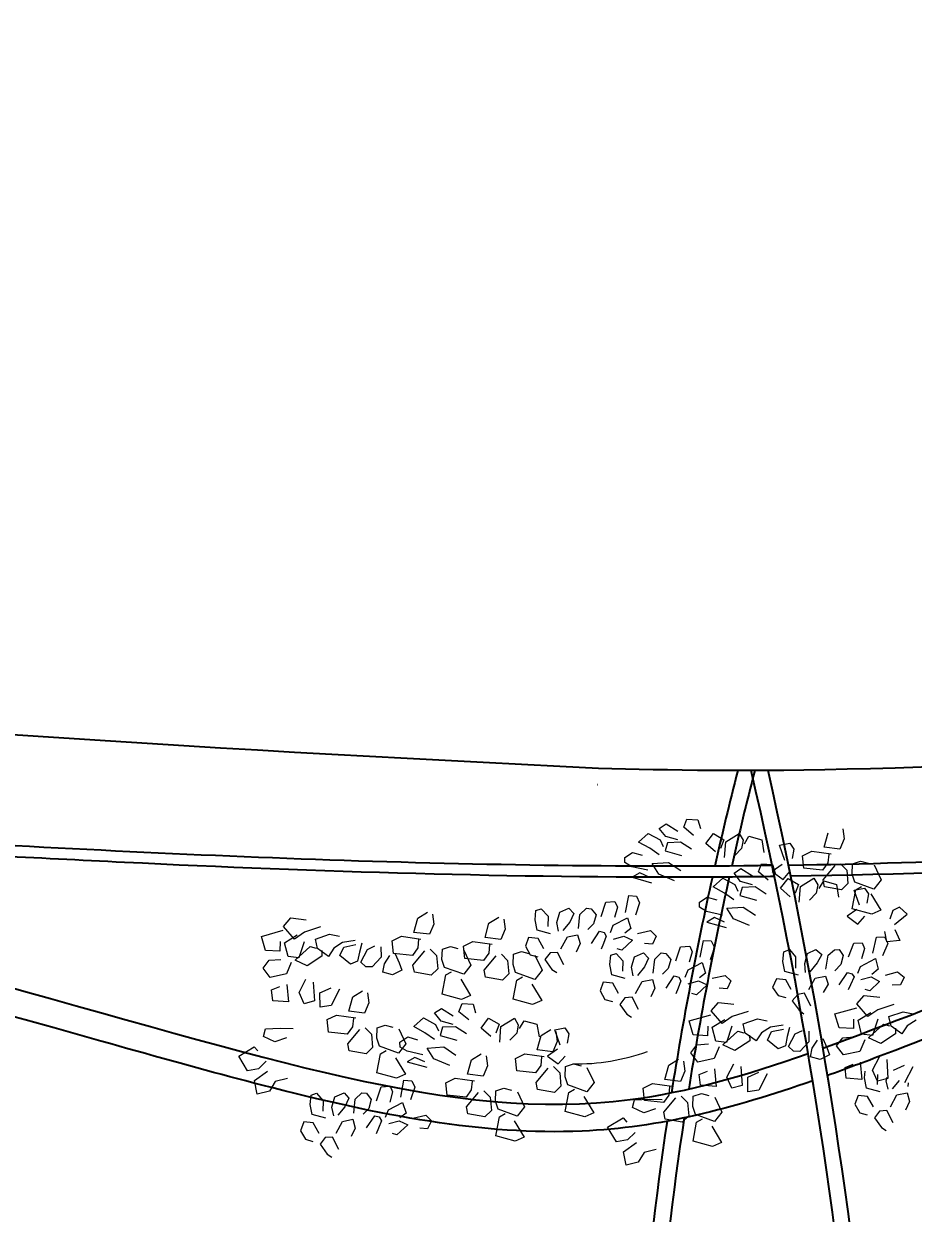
# Model space of a CAD drawing. Header units: metres. Extents: x 10 to 239, y 2 to 253.
# Drawn here: x 41.174 to 42.796, y 174.308 to 176.478 of the extents above; entities that cross this region are included whole.
import ezdxf

# ---------------------------------------------------------------- set-up
doc = ezdxf.new("R2010")
doc.units = ezdxf.units.M
doc.header["$MEASUREMENT"] = 0
doc.layers.get('Defpoints').update_dxf_attribs({"color": 9})
for name, color, linetype in [('-cotas', 252, 'Continuous'), ('1', 7, 'Continuous'), ('1estruct arco', 7, 'Continuous'), ('1gris oscuro', 253, 'Continuous'), ('1lianas', 9, 'Continuous')]:
    doc.layers.add(name, color=color, linetype=linetype)
doc.layers.add('bloques veg', color=7, linetype='Continuous', lineweight=0, true_color=0xbbd5a5)
doc.styles.get("Standard").update_dxf_attribs({"font": 'arial.ttf'})
doc.dimstyles.get("Standard").update_dxf_attribs({"dimtxt": 0.18, "dimasz": 0.18, "dimexe": 0.18, "dimexo": 0.0625, "dimgap": 0.09, "dimtad": 0, "dimtih": 1, "dimtoh": 1, "dimdec": 4, "dimzin": 0, "dimdsep": 46, "dimtxsty": 'Standard', "dimcen": 0.09, "dimadec": 0, "dimazin": 0, "dimtfac": 1, "dimtdec": 4, "dimtofl": 0, "dimtmove": 0, "dimatfit": 3, "dimfxl": 1, "dimtolj": 1, "dimtzin": 0, "dimarcsym": 0})

# ---------------------------------------------------------------- blocks, each defined once
blk = doc.blocks.new('A$C0C3707A3')
at = {"layer": 'bloques veg'}
for p, q in [((0.6417, 0.4901), (0.6459, 0.5017)), ((0.6459, 0.5017), (0.662, 0.5009)), ((0.662, 0.5009), (0.6656, 0.4883)), ((0.6062, 0.4879), (0.6161, 0.4946)), ((0.6158, 0.4761), (0.6062, 0.4879)), ((0.6161, 0.4946), (0.6331, 0.4842)), ((0.6559, 0.4781), (0.6417, 0.4901)), ((0.8448, 0.4624), (0.8503, 0.483)), ((0.8717, 0.4889), (0.8736, 0.4744)), ((0.5764, 0.468), (0.5902, 0.4806)), ((0.5926, 0.459), (0.5764, 0.468)), ((0.5902, 0.4806), (0.6075, 0.4713)), ((0.6075, 0.4713), (0.612, 0.462)), ((0.6181, 0.4673), (0.6149, 0.4554)), ((0.6332, 0.4714), (0.6158, 0.4761)), ((0.6369, 0.4681), (0.6181, 0.4673)), ((0.6528, 0.458), (0.6369, 0.4681)), ((0.6737, 0.4664), (0.6846, 0.4809)), ((0.6879, 0.4544), (0.6737, 0.4664)), ((0.6846, 0.4809), (0.6997, 0.4722)), ((0.6997, 0.4722), (0.6951, 0.4595)), ((0.7009, 0.4463), (0.7024, 0.4692)), ((0.7024, 0.4692), (0.7219, 0.4814)), ((0.7219, 0.4814), (0.7275, 0.4717)), ((0.7275, 0.4717), (0.7254, 0.4595)), ((0.7296, 0.4665), (0.736, 0.4776)), ((0.736, 0.4776), (0.7545, 0.4726)), ((0.7545, 0.4726), (0.7577, 0.4543)), ((0.7802, 0.4646), (0.795, 0.4676)), ((0.795, 0.4676), (0.8009, 0.459)), ((0.8736, 0.4744), (0.8674, 0.4598)), ((0.5564, 0.4454), (0.5677, 0.4529)), ((0.5677, 0.4529), (0.5818, 0.4491)), ((0.6064, 0.4495), (0.5926, 0.459)), ((0.6149, 0.4554), (0.6388, 0.449)), ((0.7254, 0.4595), (0.7157, 0.4493)), ((0.7883, 0.4426), (0.7802, 0.4646)), ((0.8009, 0.459), (0.7985, 0.4457)), ((0.8135, 0.4498), (0.827, 0.4567)), ((0.8157, 0.4318), (0.8135, 0.4498)), ((0.827, 0.4567), (0.855, 0.4527)), ((0.8674, 0.4598), (0.8448, 0.4624)), ((0.8515, 0.4525), (0.8504, 0.4399)), ((0.5568, 0.4383), (0.5564, 0.4454)), ((0.5668, 0.4322), (0.5568, 0.4383)), ((0.5899, 0.4272), (0.5668, 0.4322)), ((0.5961, 0.4371), (0.6198, 0.4389)), ((0.6059, 0.4217), (0.5961, 0.4371)), ((0.6198, 0.4389), (0.6376, 0.4272)), ((0.7147, 0.424), (0.7246, 0.4306)), ((0.7246, 0.4306), (0.7416, 0.4202)), ((0.7502, 0.4261), (0.7544, 0.4377)), ((0.7544, 0.4377), (0.7705, 0.4369)), ((0.7844, 0.4367), (0.7701, 0.4266)), ((0.7705, 0.4369), (0.7741, 0.4243)), ((0.8429, 0.4292), (0.8157, 0.4318)), ((0.8504, 0.4399), (0.8429, 0.4292)), ((0.8437, 0.415), (0.861, 0.436)), ((0.8687, 0.4386), (0.8778, 0.4291)), ((0.8856, 0.4235), (0.8861, 0.4385)), ((0.8861, 0.4385), (0.8976, 0.4424)), ((0.8976, 0.4424), (0.9085, 0.4395)), ((0.9172, 0.4372), (0.9277, 0.4158)), ((0.5784, 0.4233), (0.5674, 0.4169)), ((0.5674, 0.4169), (0.5956, 0.4093)), ((0.593, 0.417), (0.5784, 0.4233)), ((0.6289, 0.4121), (0.6059, 0.4217)), ((0.6849, 0.404), (0.6988, 0.4166)), ((0.6988, 0.4166), (0.716, 0.4073)), ((0.7243, 0.4121), (0.7147, 0.424)), ((0.7644, 0.4141), (0.7502, 0.4261)), ((0.7701, 0.4266), (0.7857, 0.4154)), ((0.7822, 0.4024), (0.7931, 0.4169)), ((0.7857, 0.4154), (0.7957, 0.4267)), ((0.7931, 0.4169), (0.8082, 0.4082)), ((0.8109, 0.4052), (0.8304, 0.4174)), ((0.8304, 0.4174), (0.836, 0.4078)), ((0.8381, 0.4025), (0.8445, 0.4136)), ((0.8458, 0.4051), (0.8437, 0.415)), ((0.8445, 0.4136), (0.863, 0.4087)), ((0.8778, 0.4291), (0.8796, 0.41)), ((0.8895, 0.412), (0.8856, 0.4235)), ((0.9277, 0.4158), (0.9171, 0.4023)), ((0.7011, 0.395), (0.6849, 0.404)), ((0.716, 0.4073), (0.7205, 0.398)), ((0.7266, 0.4033), (0.7234, 0.3914)), ((0.7417, 0.4074), (0.7243, 0.4121)), ((0.7454, 0.4041), (0.7266, 0.4033)), ((0.7613, 0.394), (0.7454, 0.4041)), ((0.7964, 0.3904), (0.7822, 0.4024)), ((0.8082, 0.4082), (0.8036, 0.3955)), ((0.8094, 0.3823), (0.8109, 0.4052)), ((0.836, 0.4078), (0.8339, 0.3955)), ((0.8702, 0.4009), (0.8458, 0.4051)), ((0.863, 0.4087), (0.8662, 0.3903)), ((0.8796, 0.41), (0.8702, 0.4009)), ((0.8861, 0.3734), (0.8912, 0.4011)), ((0.8887, 0.4006), (0.9035, 0.4036)), ((0.8968, 0.3787), (0.8887, 0.4006)), ((0.9171, 0.4023), (0.8895, 0.412)), ((0.8912, 0.4011), (0.8995, 0.4059)), ((0.9035, 0.4036), (0.9094, 0.3951)), ((0.5231, 0.3601), (0.5297, 0.3805)), ((0.5297, 0.3805), (0.5428, 0.3816)), ((0.5428, 0.3816), (0.5465, 0.3736)), ((0.5583, 0.3658), (0.5626, 0.3903)), ((0.5626, 0.3903), (0.574, 0.3895)), ((0.5785, 0.3802), (0.5724, 0.362)), ((0.574, 0.3895), (0.5785, 0.3802)), ((0.6649, 0.3815), (0.6762, 0.3889)), ((0.6653, 0.3744), (0.6649, 0.3815)), ((0.6762, 0.3889), (0.6903, 0.3851)), ((0.7149, 0.3855), (0.7011, 0.395)), ((0.7234, 0.3914), (0.7473, 0.385)), ((0.8339, 0.3955), (0.8242, 0.3853)), ((0.9094, 0.3951), (0.907, 0.3818)), ((0.9129, 0.3953), (0.9275, 0.3716)), ((0.2578, 0.3556), (0.2718, 0.3646)), ((0.2791, 0.3615), (0.2811, 0.347)), ((0.4273, 0.3544), (0.4286, 0.368)), ((0.4286, 0.368), (0.4363, 0.3706)), ((0.4363, 0.3706), (0.4462, 0.3598)), ((0.4589, 0.3506), (0.4629, 0.3658)), ((0.4629, 0.3658), (0.4761, 0.3716)), ((0.4761, 0.3716), (0.4833, 0.3638)), ((0.4833, 0.3638), (0.4777, 0.3514)), ((0.4903, 0.3422), (0.4923, 0.3626)), ((0.4923, 0.3626), (0.5017, 0.3717)), ((0.5017, 0.3717), (0.5085, 0.371)), ((0.5085, 0.371), (0.5155, 0.3622)), ((0.5155, 0.3622), (0.512, 0.3491)), ((0.5465, 0.3736), (0.5424, 0.3584)), ((0.6753, 0.3682), (0.6653, 0.3744)), ((0.6984, 0.3632), (0.6753, 0.3682)), ((0.7046, 0.3732), (0.7283, 0.3749)), ((0.7144, 0.3577), (0.7046, 0.3732)), ((0.7283, 0.3749), (0.7461, 0.3632)), ((0.8929, 0.3727), (0.8786, 0.3626)), ((0.8786, 0.3626), (0.8942, 0.3514)), ((0.9143, 0.3658), (0.8861, 0.3734)), ((0.8942, 0.3514), (0.9042, 0.3627)), ((0.9275, 0.3716), (0.9143, 0.3658)), ((0.945, 0.3716), (0.9404, 0.3588)), ((0.9543, 0.3761), (0.945, 0.3716)), ((0.9476, 0.3511), (0.9656, 0.366)), ((0.9656, 0.366), (0.9543, 0.3761)), ((0.0635, 0.3425), (0.0738, 0.3549)), ((0.0738, 0.3549), (0.0963, 0.3523)), ((0.2522, 0.335), (0.2578, 0.3556)), ((0.2811, 0.347), (0.2748, 0.3324)), ((0.3552, 0.3283), (0.3607, 0.349)), ((0.3607, 0.349), (0.3748, 0.358)), ((0.3821, 0.3549), (0.384, 0.3404)), ((0.4303, 0.3396), (0.4273, 0.3544)), ((0.4462, 0.3598), (0.4457, 0.3448)), ((0.4614, 0.3383), (0.4589, 0.3506)), ((0.4777, 0.3514), (0.4674, 0.339)), ((0.512, 0.3491), (0.5039, 0.3408)), ((0.5366, 0.3367), (0.5406, 0.3473)), ((0.5406, 0.3473), (0.5609, 0.3581)), ((0.5609, 0.3581), (0.5661, 0.3428)), ((0.6869, 0.3593), (0.6759, 0.3529)), ((0.6759, 0.3529), (0.7041, 0.3454)), ((0.7015, 0.353), (0.6869, 0.3593)), ((0.7374, 0.3481), (0.7144, 0.3577)), ((0.0316, 0.3278), (0.0631, 0.3368)), ((0.0378, 0.3075), (0.0316, 0.3278)), ((0.0795, 0.3243), (0.0635, 0.3425)), ((0.0653, 0.3188), (0.0834, 0.3302)), ((0.0939, 0.3344), (0.0795, 0.3243)), ((0.1169, 0.3422), (0.0939, 0.3344)), ((0.1098, 0.3243), (0.1303, 0.3316)), ((0.1303, 0.3316), (0.1447, 0.3289)), ((0.221, 0.3224), (0.2344, 0.3293)), ((0.2344, 0.3293), (0.2624, 0.3253)), ((0.2748, 0.3324), (0.2522, 0.335)), ((0.3778, 0.3258), (0.3552, 0.3283)), ((0.384, 0.3404), (0.3778, 0.3258)), ((0.4182, 0.3289), (0.4136, 0.3162)), ((0.4318, 0.3276), (0.4182, 0.3289)), ((0.4499, 0.3344), (0.4303, 0.3396)), ((0.4405, 0.3125), (0.4318, 0.3276)), ((0.465, 0.3129), (0.4743, 0.3302)), ((0.4743, 0.3302), (0.4891, 0.3332)), ((0.4891, 0.3332), (0.4927, 0.3206)), ((0.5091, 0.3208), (0.5208, 0.3386)), ((0.5208, 0.3386), (0.5273, 0.3369)), ((0.5305, 0.3314), (0.5265, 0.3208)), ((0.5273, 0.3369), (0.5305, 0.3314)), ((0.5411, 0.3274), (0.5561, 0.3315)), ((0.5561, 0.3315), (0.5686, 0.3258)), ((0.5661, 0.3428), (0.5573, 0.3358)), ((0.5758, 0.3355), (0.5944, 0.3399)), ((0.5944, 0.3399), (0.6027, 0.3318)), ((0.6027, 0.3318), (0.5974, 0.3205)), ((0.9164, 0.3095), (0.9215, 0.3326)), ((0.9215, 0.3326), (0.9332, 0.333)), ((0.9332, 0.333), (0.9377, 0.3236)), ((0.9363, 0.3262), (0.9333, 0.341)), ((0.9554, 0.3281), (0.9363, 0.3262)), ((0.948, 0.344), (0.9554, 0.3281)), ((0.0587, 0.3205), (0.0585, 0.3066)), ((0.0704, 0.2988), (0.0653, 0.3188)), ((0.0806, 0.2937), (0.1022, 0.3135)), ((0.0936, 0.3205), (0.0861, 0.2969)), ((0.1022, 0.3135), (0.1109, 0.3112)), ((0.1131, 0.3106), (0.1098, 0.3243)), ((0.1287, 0.2994), (0.1131, 0.3106)), ((0.1365, 0.3113), (0.1287, 0.2994)), ((0.1492, 0.3195), (0.1365, 0.3113)), ((0.1454, 0.3008), (0.151, 0.3132)), ((0.1675, 0.3228), (0.1492, 0.3195)), ((0.151, 0.3132), (0.1683, 0.3168)), ((0.177, 0.3191), (0.1735, 0.306)), ((0.1755, 0.2916), (0.185, 0.3099)), ((0.185, 0.3099), (0.1958, 0.3152)), ((0.2047, 0.314), (0.2053, 0.2987)), ((0.2231, 0.3044), (0.221, 0.3224)), ((0.2579, 0.3125), (0.2503, 0.3018)), ((0.2589, 0.3251), (0.2579, 0.3125)), ((0.2761, 0.3111), (0.2852, 0.3017)), ((0.293, 0.2961), (0.2936, 0.3111)), ((0.2936, 0.3111), (0.3051, 0.315)), ((0.3051, 0.315), (0.3159, 0.3121)), ((0.3239, 0.3158), (0.3374, 0.3226)), ((0.326, 0.2978), (0.3239, 0.3158)), ((0.3374, 0.3226), (0.3654, 0.3186)), ((0.3618, 0.3184), (0.3608, 0.3059)), ((0.4136, 0.3162), (0.4207, 0.3038)), ((0.4927, 0.3206), (0.487, 0.3081)), ((0.5265, 0.3208), (0.5231, 0.3124)), ((0.5531, 0.3114), (0.5465, 0.3131)), ((0.5686, 0.3258), (0.5531, 0.3114)), ((0.5974, 0.3205), (0.5859, 0.3212)), ((0.6316, 0.2962), (0.6382, 0.3165)), ((0.6382, 0.3165), (0.6513, 0.3176)), ((0.6513, 0.3176), (0.655, 0.3097)), ((0.6668, 0.3018), (0.6711, 0.3263)), ((0.6711, 0.3263), (0.6825, 0.3256)), ((0.687, 0.3162), (0.6809, 0.2981)), ((0.6825, 0.3256), (0.687, 0.3162)), ((0.7862, 0.2967), (0.7875, 0.3103)), ((0.7875, 0.3103), (0.7955, 0.314)), ((0.7955, 0.314), (0.8043, 0.3035)), ((0.8218, 0.3081), (0.8339, 0.3142)), ((0.8339, 0.3142), (0.8425, 0.3072)), ((0.8515, 0.306), (0.8606, 0.314)), ((0.8606, 0.314), (0.8677, 0.3144)), ((0.8677, 0.3144), (0.8736, 0.3059)), ((0.8812, 0.3038), (0.8889, 0.3239)), ((0.8889, 0.3239), (0.9006, 0.3242)), ((0.9043, 0.3163), (0.9002, 0.3011)), ((0.9006, 0.3242), (0.9043, 0.3163)), ((0.9377, 0.3236), (0.9305, 0.3057)), ((0.0344, 0.2817), (0.0433, 0.2932)), ((0.0585, 0.3066), (0.0378, 0.3075)), ((0.0433, 0.2932), (0.0599, 0.2946)), ((0.0861, 0.2969), (0.0704, 0.2988)), ((0.0982, 0.2855), (0.0806, 0.2937)), ((0.1194, 0.2996), (0.0982, 0.2855)), ((0.1193, 0.3078), (0.1194, 0.2996)), ((0.1607, 0.2885), (0.1454, 0.3008)), ((0.1711, 0.2927), (0.1607, 0.2885)), ((0.1735, 0.306), (0.1711, 0.2927)), ((0.2053, 0.2987), (0.1923, 0.2847)), ((0.2098, 0.2894), (0.2176, 0.3012)), ((0.2503, 0.3018), (0.2231, 0.3044)), ((0.2253, 0.3038), (0.2311, 0.2906)), ((0.2512, 0.2876), (0.2684, 0.3085)), ((0.2852, 0.3017), (0.2871, 0.2826)), ((0.2969, 0.2846), (0.293, 0.2961)), ((0.3246, 0.3098), (0.3351, 0.2883)), ((0.3533, 0.2951), (0.326, 0.2978)), ((0.3608, 0.3059), (0.3533, 0.2951)), ((0.3541, 0.2809), (0.3714, 0.3019)), ((0.379, 0.3045), (0.3881, 0.2951)), ((0.3881, 0.2951), (0.39, 0.276)), ((0.396, 0.2895), (0.3965, 0.3045)), ((0.3965, 0.3045), (0.408, 0.3084)), ((0.408, 0.3084), (0.4188, 0.3055)), ((0.4207, 0.3038), (0.4316, 0.3009)), ((0.4275, 0.3031), (0.4381, 0.2817)), ((0.4494, 0.3066), (0.4421, 0.2969)), ((0.4421, 0.2969), (0.4523, 0.2826)), ((0.46, 0.3072), (0.4494, 0.3066)), ((0.4693, 0.2896), (0.46, 0.3072)), ((0.5358, 0.2904), (0.5371, 0.304)), ((0.5371, 0.304), (0.5448, 0.3066)), ((0.5448, 0.3066), (0.5547, 0.2958)), ((0.5547, 0.2958), (0.5542, 0.2808)), ((0.5674, 0.2866), (0.5714, 0.3018)), ((0.5714, 0.3018), (0.5846, 0.3076)), ((0.5846, 0.3076), (0.5918, 0.2998)), ((0.5918, 0.2998), (0.5862, 0.2874)), ((0.5988, 0.2782), (0.6008, 0.2986)), ((0.6008, 0.2986), (0.6102, 0.3077)), ((0.6102, 0.3077), (0.617, 0.307)), ((0.617, 0.307), (0.624, 0.2982)), ((0.624, 0.2982), (0.6205, 0.2852)), ((0.6491, 0.2833), (0.6694, 0.2942)), ((0.655, 0.3097), (0.6509, 0.2945)), ((0.6694, 0.2942), (0.6746, 0.2788)), ((0.7892, 0.282), (0.7862, 0.2967)), ((0.8043, 0.3035), (0.8046, 0.2871)), ((0.818, 0.294), (0.8218, 0.3081)), ((0.8192, 0.2809), (0.818, 0.294)), ((0.8358, 0.2951), (0.8252, 0.2816)), ((0.8425, 0.3072), (0.8358, 0.2951)), ((0.8484, 0.2859), (0.8515, 0.306)), ((0.8701, 0.2929), (0.8617, 0.2835)), ((0.8736, 0.3059), (0.8701, 0.2929)), ((0.8984, 0.2899), (0.9201, 0.3016)), ((0.9201, 0.3016), (0.9242, 0.2865)), ((0.0448, 0.2684), (0.0344, 0.2817)), ((0.0751, 0.2905), (0.0683, 0.2737)), ((0.183, 0.2849), (0.1755, 0.2916)), ((0.1923, 0.2847), (0.183, 0.2849)), ((0.2077, 0.2771), (0.2098, 0.2894)), ((0.2218, 0.2733), (0.2077, 0.2771)), ((0.2352, 0.2802), (0.2218, 0.2733)), ((0.2311, 0.2906), (0.2352, 0.2802)), ((0.2532, 0.2777), (0.2512, 0.2876)), ((0.2777, 0.2735), (0.2532, 0.2777)), ((0.2871, 0.2826), (0.2777, 0.2735)), ((0.3246, 0.2749), (0.2969, 0.2846)), ((0.2986, 0.2737), (0.3069, 0.2785)), ((0.3351, 0.2883), (0.3246, 0.2749)), ((0.3561, 0.2711), (0.3541, 0.2809)), ((0.39, 0.276), (0.3806, 0.2669)), ((0.3998, 0.278), (0.396, 0.2895)), ((0.4275, 0.2682), (0.3998, 0.278)), ((0.4381, 0.2817), (0.4275, 0.2682)), ((0.4523, 0.2826), (0.4593, 0.2783)), ((0.5388, 0.2756), (0.5358, 0.2904)), ((0.5584, 0.2704), (0.5388, 0.2756)), ((0.5699, 0.2743), (0.5674, 0.2866)), ((0.5862, 0.2874), (0.5759, 0.275)), ((0.6205, 0.2852), (0.6124, 0.2769)), ((0.6451, 0.2728), (0.6491, 0.2833)), ((0.6746, 0.2788), (0.6658, 0.2719)), ((0.6843, 0.2716), (0.7029, 0.2759)), ((0.7029, 0.2759), (0.7112, 0.2678)), ((0.8088, 0.2767), (0.7892, 0.282)), ((0.8332, 0.2725), (0.848, 0.2755)), ((0.848, 0.2755), (0.8519, 0.264)), ((0.8679, 0.2632), (0.8797, 0.281)), ((0.8797, 0.281), (0.8862, 0.2792)), ((0.8862, 0.2792), (0.8897, 0.2748)), ((0.8947, 0.2805), (0.8984, 0.2899)), ((0.9242, 0.2865), (0.9151, 0.2785)), ((0.9347, 0.2779), (0.9522, 0.2825)), ((0.9522, 0.2825), (0.9619, 0.2752)), ((0.0683, 0.2737), (0.0448, 0.2684)), ((0.0689, 0.2585), (0.0715, 0.2334)), ((0.0867, 0.2467), (0.0965, 0.2662)), ((0.1071, 0.2622), (0.1091, 0.2349)), ((0.2935, 0.246), (0.2986, 0.2737)), ((0.3204, 0.2679), (0.3349, 0.2442)), ((0.3806, 0.2669), (0.3561, 0.2711)), ((0.3965, 0.2393), (0.4016, 0.267)), ((0.4016, 0.267), (0.4098, 0.2718)), ((0.4233, 0.2612), (0.4379, 0.2375)), ((0.5267, 0.2649), (0.5221, 0.2522)), ((0.5403, 0.2636), (0.5267, 0.2649)), ((0.549, 0.2485), (0.5403, 0.2636)), ((0.5735, 0.2489), (0.5828, 0.2662)), ((0.5828, 0.2662), (0.5976, 0.2692)), ((0.5976, 0.2692), (0.6012, 0.2566)), ((0.6176, 0.2569), (0.6293, 0.2747)), ((0.6293, 0.2747), (0.6358, 0.2729)), ((0.639, 0.2674), (0.635, 0.2569)), ((0.6358, 0.2729), (0.639, 0.2674)), ((0.6496, 0.2634), (0.6646, 0.2675)), ((0.6771, 0.2619), (0.6616, 0.2474)), ((0.6646, 0.2675), (0.6771, 0.2619)), ((0.7112, 0.2678), (0.7059, 0.2565)), ((0.777, 0.2713), (0.7714, 0.2588)), ((0.7714, 0.2588), (0.7799, 0.2472)), ((0.7906, 0.2699), (0.777, 0.2713)), ((0.7986, 0.2562), (0.7906, 0.2699)), ((0.8242, 0.2563), (0.8332, 0.2725)), ((0.8519, 0.264), (0.8451, 0.2518)), ((0.8843, 0.2635), (0.8812, 0.2561)), ((0.8897, 0.2748), (0.8843, 0.2635)), ((0.8992, 0.2711), (0.9142, 0.2752)), ((0.9264, 0.2685), (0.9122, 0.2548)), ((0.9142, 0.2752), (0.9264, 0.2685)), ((0.9565, 0.2639), (0.9448, 0.2635)), ((0.9619, 0.2752), (0.9565, 0.2639)), ((0.0469, 0.2504), (0.0587, 0.2554)), ((0.0486, 0.2348), (0.0469, 0.2504)), ((0.094, 0.2308), (0.0867, 0.2467)), ((0.1169, 0.2468), (0.1329, 0.2541)), ((0.1171, 0.2258), (0.1169, 0.2468)), ((0.1451, 0.252), (0.133, 0.2285)), ((0.1587, 0.2204), (0.1643, 0.2411)), ((0.1643, 0.2411), (0.1783, 0.2501)), ((0.1856, 0.247), (0.1876, 0.2325)), ((0.3218, 0.2384), (0.2935, 0.246)), ((0.3349, 0.2442), (0.3218, 0.2384)), ((0.5221, 0.2522), (0.5292, 0.2398)), ((0.5579, 0.2426), (0.5506, 0.2329)), ((0.5685, 0.2433), (0.5579, 0.2426)), ((0.5778, 0.2257), (0.5685, 0.2433)), ((0.6012, 0.2566), (0.5955, 0.2442)), ((0.635, 0.2569), (0.6316, 0.2485)), ((0.6616, 0.2474), (0.655, 0.2492)), ((0.7059, 0.2565), (0.6944, 0.2572)), ((0.7799, 0.2472), (0.7908, 0.2443)), ((0.8083, 0.2489), (0.7999, 0.2395)), ((0.8181, 0.2509), (0.8083, 0.2489)), ((0.8271, 0.2323), (0.8181, 0.2509)), ((0.8938, 0.2359), (0.9041, 0.2482)), ((0.9041, 0.2482), (0.9267, 0.2457)), ((0.9122, 0.2548), (0.9057, 0.2566)), ((0.0715, 0.2334), (0.0486, 0.2348)), ((0.1091, 0.2349), (0.094, 0.2308)), ((0.133, 0.2285), (0.1171, 0.2258)), ((0.1876, 0.2325), (0.1813, 0.2179)), ((0.2827, 0.2186), (0.2927, 0.2253)), ((0.2927, 0.2253), (0.3097, 0.2149)), ((0.3182, 0.2207), (0.3225, 0.2324)), ((0.3225, 0.2324), (0.3386, 0.2316)), ((0.3386, 0.2316), (0.3422, 0.219)), ((0.4247, 0.2318), (0.3965, 0.2393)), ((0.4379, 0.2375), (0.4247, 0.2318)), ((0.5292, 0.2398), (0.5401, 0.2369)), ((0.5506, 0.2329), (0.5608, 0.2186)), ((0.683, 0.2243), (0.6933, 0.2367)), ((0.6991, 0.2061), (0.683, 0.2243)), ((0.6933, 0.2367), (0.7159, 0.2341)), ((0.7364, 0.224), (0.7134, 0.2162)), ((0.7999, 0.2395), (0.8104, 0.2263)), ((0.8104, 0.2263), (0.8171, 0.221)), ((0.862, 0.2211), (0.8935, 0.2302)), ((0.9099, 0.2176), (0.8938, 0.2359)), ((0.9242, 0.2277), (0.9099, 0.2176)), ((0.9472, 0.2355), (0.9242, 0.2277)), ((0.9401, 0.2177), (0.9607, 0.2249)), ((0.9607, 0.2249), (0.9751, 0.2222)), ((0.1274, 0.2079), (0.1409, 0.2147)), ((0.1296, 0.1898), (0.1274, 0.2079)), ((0.1409, 0.2147), (0.1689, 0.2107)), ((0.1813, 0.2179), (0.1587, 0.2204)), ((0.1654, 0.2105), (0.1644, 0.198)), ((0.253, 0.1987), (0.2668, 0.2113)), ((0.2668, 0.2113), (0.2841, 0.202)), ((0.2923, 0.2067), (0.2827, 0.2186)), ((0.3097, 0.2021), (0.2923, 0.2067)), ((0.3324, 0.2088), (0.3182, 0.2207)), ((0.3502, 0.197), (0.3611, 0.2116)), ((0.3611, 0.2116), (0.3762, 0.2029)), ((0.3789, 0.1998), (0.3985, 0.212)), ((0.3985, 0.212), (0.404, 0.2024)), ((0.4061, 0.1972), (0.4126, 0.2083)), ((0.4126, 0.2083), (0.431, 0.2033)), ((0.5608, 0.2186), (0.5678, 0.2144)), ((0.6512, 0.2096), (0.6827, 0.2186)), ((0.6574, 0.1893), (0.6512, 0.2096)), ((0.6848, 0.2006), (0.703, 0.212)), ((0.7134, 0.2162), (0.6991, 0.2061)), ((0.7293, 0.2061), (0.7499, 0.2134)), ((0.7499, 0.2134), (0.7643, 0.2107)), ((0.8682, 0.2009), (0.862, 0.2211)), ((0.8891, 0.2139), (0.8889, 0.2)), ((0.8956, 0.2121), (0.9138, 0.2235)), ((0.9007, 0.1921), (0.8956, 0.2121)), ((0.911, 0.1871), (0.9326, 0.2069)), ((0.924, 0.2138), (0.9165, 0.1902)), ((0.9326, 0.2069), (0.9413, 0.2045)), ((0.9434, 0.204), (0.9401, 0.2177)), ((0.9796, 0.2129), (0.9669, 0.2047)), ((0.0356, 0.1831), (0.0386, 0.194)), ((0.0386, 0.194), (0.0598, 0.1952)), ((0.0598, 0.1952), (0.0784, 0.1949)), ((0.1568, 0.1872), (0.1296, 0.1898)), ((0.1644, 0.198), (0.1568, 0.1872)), ((0.1577, 0.173), (0.1749, 0.194)), ((0.1826, 0.1966), (0.1917, 0.1872)), ((0.1995, 0.1816), (0.2, 0.1966)), ((0.2, 0.1966), (0.2116, 0.2005)), ((0.2116, 0.2005), (0.2224, 0.1976)), ((0.2311, 0.1952), (0.2416, 0.1738)), ((0.2692, 0.1897), (0.253, 0.1987)), ((0.2829, 0.1802), (0.2692, 0.1897)), ((0.2841, 0.202), (0.2886, 0.1926)), ((0.2946, 0.198), (0.2914, 0.186)), ((0.3135, 0.1987), (0.2946, 0.198)), ((0.3294, 0.1887), (0.3135, 0.1987)), ((0.3645, 0.1851), (0.3502, 0.197)), ((0.3762, 0.2029), (0.3717, 0.1901)), ((0.3774, 0.177), (0.3789, 0.1998)), ((0.4019, 0.1902), (0.3922, 0.18)), ((0.404, 0.2024), (0.4019, 0.1902)), ((0.431, 0.2033), (0.4343, 0.185)), ((0.4371, 0.1869), (0.4512, 0.1959)), ((0.4568, 0.1952), (0.4716, 0.1983)), ((0.4649, 0.1733), (0.4568, 0.1952)), ((0.4585, 0.1928), (0.4604, 0.1783)), ((0.4716, 0.1983), (0.4774, 0.1897)), ((0.4774, 0.1897), (0.475, 0.1764)), ((0.6783, 0.2023), (0.6781, 0.1884)), ((0.6899, 0.1806), (0.6848, 0.2006)), ((0.7002, 0.1755), (0.7218, 0.1953)), ((0.7132, 0.2023), (0.7057, 0.1787)), ((0.7218, 0.1953), (0.7305, 0.193)), ((0.7326, 0.1924), (0.7293, 0.2061)), ((0.7483, 0.1812), (0.7326, 0.1924)), ((0.7389, 0.1896), (0.739, 0.1814)), ((0.7561, 0.1931), (0.7483, 0.1812)), ((0.7688, 0.2013), (0.7561, 0.1931)), ((0.7649, 0.1826), (0.7706, 0.195)), ((0.7871, 0.2046), (0.7688, 0.2013)), ((0.7706, 0.195), (0.7878, 0.1986)), ((0.7966, 0.2009), (0.7931, 0.1878)), ((0.795, 0.1734), (0.8046, 0.1917)), ((0.8046, 0.1917), (0.8153, 0.197)), ((0.8243, 0.1958), (0.8248, 0.1805)), ((0.8889, 0.2), (0.8682, 0.2009)), ((0.9165, 0.1902), (0.9007, 0.1921)), ((0.9498, 0.193), (0.9286, 0.1789)), ((0.9591, 0.1928), (0.9434, 0.204)), ((0.9497, 0.2011), (0.9498, 0.193)), ((0.9669, 0.2047), (0.9591, 0.1928)), ((0.0521, 0.1752), (0.0356, 0.1831)), ((0.0689, 0.1812), (0.0521, 0.1752)), ((0.1597, 0.1632), (0.1577, 0.173)), ((0.1917, 0.1872), (0.1936, 0.1681)), ((0.2034, 0.1701), (0.1995, 0.1816)), ((0.2416, 0.1738), (0.231, 0.1603)), ((0.2329, 0.1761), (0.2442, 0.1836)), ((0.2334, 0.169), (0.2329, 0.1761)), ((0.2442, 0.1836), (0.2584, 0.1798)), ((0.2914, 0.186), (0.3153, 0.1796)), ((0.4316, 0.1663), (0.4371, 0.1869)), ((0.4604, 0.1783), (0.4542, 0.1637)), ((0.6539, 0.1635), (0.6628, 0.175)), ((0.6781, 0.1884), (0.6574, 0.1893)), ((0.6628, 0.175), (0.6795, 0.1764)), ((0.6947, 0.1723), (0.6879, 0.1555)), ((0.7057, 0.1787), (0.6899, 0.1806)), ((0.7178, 0.1673), (0.7002, 0.1755)), ((0.739, 0.1814), (0.7178, 0.1673)), ((0.7802, 0.1703), (0.7649, 0.1826)), ((0.7907, 0.1745), (0.7802, 0.1703)), ((0.7931, 0.1878), (0.7907, 0.1745)), ((0.8025, 0.1667), (0.795, 0.1734)), ((0.8248, 0.1805), (0.8118, 0.1665)), ((0.8293, 0.1712), (0.8372, 0.183)), ((0.8448, 0.1856), (0.8506, 0.1724)), ((0.8506, 0.1724), (0.8548, 0.162)), ((0.8647, 0.175), (0.8736, 0.1866)), ((0.8751, 0.1618), (0.8647, 0.175)), ((0.8736, 0.1866), (0.8903, 0.188)), ((0.9055, 0.1839), (0.8987, 0.1671)), ((0.9286, 0.1789), (0.911, 0.1871)), ((0, 0.1543), (0.0223, 0.1681)), ((0.0223, 0.1681), (0.0277, 0.162)), ((0.1841, 0.1589), (0.1597, 0.1632)), ((0.1936, 0.1681), (0.1841, 0.1589)), ((0.2, 0.1314), (0.2051, 0.1591)), ((0.231, 0.1603), (0.2034, 0.1701)), ((0.2051, 0.1591), (0.2134, 0.1639)), ((0.2434, 0.1629), (0.2334, 0.169)), ((0.2664, 0.1578), (0.2434, 0.1629)), ((0.2726, 0.1678), (0.2964, 0.1696)), ((0.2824, 0.1524), (0.2726, 0.1678)), ((0.2964, 0.1696), (0.3141, 0.1579)), ((0.3367, 0.151), (0.3508, 0.16)), ((0.3581, 0.1569), (0.36, 0.1424)), ((0.4003, 0.1537), (0.4138, 0.1606)), ((0.4138, 0.1606), (0.4418, 0.1566)), ((0.4542, 0.1637), (0.4316, 0.1663)), ((0.4382, 0.1564), (0.4372, 0.1438)), ((0.461, 0.1674), (0.4466, 0.1573)), ((0.4466, 0.1573), (0.4622, 0.1461)), ((0.4622, 0.1461), (0.4722, 0.1574)), ((0.6643, 0.1502), (0.6539, 0.1635)), ((0.6879, 0.1555), (0.6643, 0.1502)), ((0.8118, 0.1665), (0.8025, 0.1667)), ((0.8272, 0.1589), (0.8293, 0.1712)), ((0.8413, 0.1551), (0.8272, 0.1589)), ((0.8548, 0.162), (0.8413, 0.1551)), ((0.8987, 0.1671), (0.8751, 0.1618)), ((0.917, 0.1401), (0.9269, 0.1595)), ((0.9375, 0.1555), (0.9394, 0.1283)), ((0.013, 0.1333), (0, 0.1543)), ((0.0399, 0.147), (0.0289, 0.1361)), ((0.2268, 0.1533), (0.2414, 0.1296)), ((0.2549, 0.1539), (0.2439, 0.1476)), ((0.2439, 0.1476), (0.2721, 0.14)), ((0.2695, 0.1477), (0.2549, 0.1539)), ((0.3054, 0.1427), (0.2824, 0.1524)), ((0.3312, 0.1303), (0.3367, 0.151)), ((0.36, 0.1424), (0.3538, 0.1278)), ((0.4025, 0.1357), (0.4003, 0.1537)), ((0.4372, 0.1438), (0.4297, 0.1331)), ((0.4305, 0.1189), (0.4478, 0.1398)), ((0.4555, 0.1424), (0.4646, 0.133)), ((0.4724, 0.1274), (0.4729, 0.1424)), ((0.4729, 0.1424), (0.4844, 0.1463)), ((0.4844, 0.1463), (0.4953, 0.1434)), ((0.5039, 0.1411), (0.5145, 0.1196)), ((0.6167, 0.1246), (0.6223, 0.1452)), ((0.6223, 0.1452), (0.6363, 0.1542)), ((0.6436, 0.1511), (0.6456, 0.1366)), ((0.6884, 0.1403), (0.691, 0.1151)), ((0.7062, 0.1285), (0.7161, 0.148)), ((0.7267, 0.144), (0.7286, 0.1167)), ((0.8773, 0.1437), (0.8891, 0.1487)), ((0.8789, 0.1282), (0.8773, 0.1437)), ((0.8992, 0.1518), (0.9018, 0.1267)), ((0.9056, 0.1288), (0.9065, 0.1387)), ((0.9244, 0.1241), (0.917, 0.1401)), ((0.9473, 0.1401), (0.9632, 0.1475)), ((0.9754, 0.1454), (0.9633, 0.1219)), ((0.0289, 0.1361), (0.013, 0.1333)), ((0.0231, 0.119), (0.0419, 0.1326)), ((0.0706, 0.1225), (0.0531, 0.1179)), ((0.2283, 0.1239), (0.2, 0.1314)), ((0.2414, 0.1296), (0.2283, 0.1239)), ((0.2349, 0.0965), (0.2391, 0.121)), ((0.2391, 0.121), (0.2505, 0.1202)), ((0.2999, 0.1178), (0.3134, 0.1247)), ((0.3134, 0.1247), (0.3414, 0.1206)), ((0.3538, 0.1278), (0.3312, 0.1303)), ((0.4297, 0.1331), (0.4025, 0.1357)), ((0.4646, 0.133), (0.4664, 0.1139)), ((0.4763, 0.1159), (0.4724, 0.1274)), ((0.6393, 0.122), (0.6167, 0.1246)), ((0.6456, 0.1366), (0.6393, 0.122)), ((0.6665, 0.1322), (0.6783, 0.1372)), ((0.6681, 0.1166), (0.6665, 0.1322)), ((0.7136, 0.1126), (0.7062, 0.1285)), ((0.7365, 0.1286), (0.7524, 0.1359)), ((0.7367, 0.1076), (0.7365, 0.1286)), ((0.7646, 0.1338), (0.7525, 0.1103)), ((0.9018, 0.1267), (0.8789, 0.1282)), ((0.9086, 0.1141), (0.9056, 0.1288)), ((0.9244, 0.1339), (0.9239, 0.1193)), ((0.9394, 0.1283), (0.9244, 0.1241)), ((0.9371, 0.125), (0.9385, 0.1301)), ((0.9396, 0.1127), (0.9371, 0.125)), ((0.9557, 0.1255), (0.9456, 0.1134)), ((0.9686, 0.1166), (0.9691, 0.1219)), ((0.0271, 0.0993), (0.0231, 0.119)), ((0.0447, 0.1039), (0.0271, 0.0993)), ((0.0531, 0.1179), (0.0447, 0.1039)), ((0.1996, 0.0908), (0.2062, 0.1111)), ((0.2062, 0.1111), (0.2193, 0.1123)), ((0.223, 0.1043), (0.2189, 0.0891)), ((0.2193, 0.1123), (0.223, 0.1043)), ((0.255, 0.1109), (0.249, 0.0927)), ((0.2505, 0.1202), (0.255, 0.1109)), ((0.3021, 0.0998), (0.2999, 0.1178)), ((0.3368, 0.1079), (0.3293, 0.0971)), ((0.3302, 0.0829), (0.3474, 0.1039)), ((0.3379, 0.1204), (0.3368, 0.1079)), ((0.3551, 0.1065), (0.3642, 0.0971)), ((0.372, 0.0915), (0.3725, 0.1065)), ((0.3725, 0.1065), (0.384, 0.1104)), ((0.384, 0.1104), (0.3949, 0.1075)), ((0.4036, 0.1051), (0.4141, 0.0837)), ((0.4325, 0.109), (0.4305, 0.1189)), ((0.457, 0.1048), (0.4325, 0.109)), ((0.4664, 0.1139), (0.457, 0.1048)), ((0.4729, 0.0773), (0.478, 0.105)), ((0.5039, 0.1062), (0.4763, 0.1159)), ((0.478, 0.105), (0.4862, 0.1098)), ((0.5145, 0.1196), (0.5039, 0.1062)), ((0.5855, 0.112), (0.5989, 0.1189)), ((0.5876, 0.094), (0.5855, 0.112)), ((0.5989, 0.1189), (0.6269, 0.1149)), ((0.6234, 0.1146), (0.6224, 0.1021)), ((0.658, 0.1007), (0.6696, 0.1046)), ((0.691, 0.1151), (0.6681, 0.1166)), ((0.6696, 0.1046), (0.6804, 0.1017)), ((0.7286, 0.1167), (0.7136, 0.1126)), ((0.7525, 0.1103), (0.7367, 0.1076)), ((0.8964, 0.1034), (0.8918, 0.0906)), ((0.91, 0.102), (0.8964, 0.1034)), ((0.9281, 0.1088), (0.9086, 0.1141)), ((0.9433, 0.0873), (0.9526, 0.1046)), ((0.9526, 0.1046), (0.9674, 0.1076)), ((0.9674, 0.1076), (0.971, 0.095)), ((0.1038, 0.0851), (0.1052, 0.0987)), ((0.1052, 0.0987), (0.1128, 0.1013)), ((0.1128, 0.1013), (0.1227, 0.0905)), ((0.1227, 0.0905), (0.1222, 0.0755)), ((0.1354, 0.0813), (0.1395, 0.0965)), ((0.1395, 0.0965), (0.1527, 0.1022)), ((0.1527, 0.1022), (0.1599, 0.0945)), ((0.1599, 0.0945), (0.1542, 0.082)), ((0.1669, 0.0728), (0.1689, 0.0932)), ((0.1689, 0.0932), (0.1783, 0.1023)), ((0.1783, 0.1023), (0.1851, 0.1017)), ((0.1851, 0.1017), (0.192, 0.0928)), ((0.192, 0.0928), (0.1885, 0.0798)), ((0.2171, 0.078), (0.2375, 0.0888)), ((0.2375, 0.0888), (0.2427, 0.0735)), ((0.3293, 0.0971), (0.3021, 0.0998)), ((0.3642, 0.0971), (0.366, 0.078)), ((0.3759, 0.08), (0.372, 0.0915)), ((0.4997, 0.0992), (0.5143, 0.0755)), ((0.57, 0.0838), (0.5729, 0.0947)), ((0.5729, 0.0947), (0.5942, 0.0959)), ((0.6148, 0.0914), (0.5876, 0.094)), ((0.5942, 0.0959), (0.6128, 0.0956)), ((0.6224, 0.1021), (0.6148, 0.0914)), ((0.6157, 0.0772), (0.6329, 0.0981)), ((0.6406, 0.1007), (0.6497, 0.0913)), ((0.6497, 0.0913), (0.6516, 0.0722)), ((0.6575, 0.0857), (0.658, 0.1007)), ((0.6891, 0.0994), (0.6996, 0.0779)), ((0.8918, 0.0906), (0.899, 0.0782)), ((0.9188, 0.0869), (0.91, 0.102)), ((0.971, 0.095), (0.9653, 0.0826)), ((0.1069, 0.0703), (0.1038, 0.0851)), ((0.1264, 0.0651), (0.1069, 0.0703)), ((0.1379, 0.069), (0.1354, 0.0813)), ((0.1542, 0.082), (0.1439, 0.0697)), ((0.1885, 0.0798), (0.1805, 0.0715)), ((0.1856, 0.0515), (0.1974, 0.0693)), ((0.1974, 0.0693), (0.2039, 0.0676)), ((0.2131, 0.0674), (0.2171, 0.078)), ((0.2427, 0.0735), (0.2338, 0.0665)), ((0.2524, 0.0662), (0.271, 0.0705)), ((0.271, 0.0705), (0.2793, 0.0625)), ((0.3322, 0.0731), (0.3302, 0.0829)), ((0.3566, 0.0689), (0.3322, 0.0731)), ((0.366, 0.078), (0.3566, 0.0689)), ((0.3725, 0.0413), (0.3776, 0.0691)), ((0.4035, 0.0703), (0.3759, 0.08)), ((0.3776, 0.0691), (0.3859, 0.0738)), ((0.4141, 0.0837), (0.4035, 0.0703)), ((0.5011, 0.0697), (0.4729, 0.0773)), ((0.5143, 0.0755), (0.5011, 0.0697)), ((0.5865, 0.0759), (0.57, 0.0838)), ((0.6033, 0.0819), (0.5865, 0.0759)), ((0.6177, 0.0673), (0.6157, 0.0772)), ((0.6516, 0.0722), (0.6422, 0.0631)), ((0.6614, 0.0742), (0.6575, 0.0857)), ((0.6891, 0.0645), (0.6614, 0.0742)), ((0.6996, 0.0779), (0.6891, 0.0645)), ((0.899, 0.0782), (0.9098, 0.0753)), ((0.9277, 0.081), (0.9204, 0.0713)), ((0.9204, 0.0713), (0.9305, 0.057)), ((0.9383, 0.0817), (0.9277, 0.081)), ((0.9475, 0.0641), (0.9383, 0.0817)), ((0.0947, 0.0596), (0.0901, 0.0469)), ((0.1083, 0.0583), (0.0947, 0.0596)), ((0.117, 0.0431), (0.1083, 0.0583)), ((0.1416, 0.0435), (0.1509, 0.0608)), ((0.1509, 0.0608), (0.1656, 0.0639)), ((0.1656, 0.0639), (0.1692, 0.0513)), ((0.207, 0.0621), (0.203, 0.0515)), ((0.2039, 0.0676), (0.207, 0.0621)), ((0.2176, 0.0581), (0.2327, 0.0622)), ((0.2451, 0.0565), (0.2296, 0.0421)), ((0.2327, 0.0622), (0.2451, 0.0565)), ((0.2739, 0.0511), (0.2625, 0.0519)), ((0.2793, 0.0625), (0.2739, 0.0511)), ((0.3993, 0.0632), (0.4139, 0.0396)), ((0.5344, 0.055), (0.5567, 0.0688)), ((0.5474, 0.034), (0.5344, 0.055)), ((0.5567, 0.0688), (0.5621, 0.0627)), ((0.6422, 0.0631), (0.6177, 0.0673)), ((0.658, 0.0356), (0.6631, 0.0633)), ((0.6631, 0.0633), (0.6714, 0.068)), ((0.6849, 0.0575), (0.6994, 0.0338)), ((0.9305, 0.057), (0.9375, 0.0528)), ((0.0901, 0.0469), (0.0973, 0.0345)), ((0.0973, 0.0345), (0.1081, 0.0316)), ((0.1259, 0.0373), (0.1187, 0.0276)), ((0.1366, 0.0379), (0.1259, 0.0373)), ((0.1458, 0.0203), (0.1366, 0.0379)), ((0.1692, 0.0513), (0.1636, 0.0388)), ((0.203, 0.0515), (0.1996, 0.0431)), ((0.2296, 0.0421), (0.2231, 0.0438)), ((0.4007, 0.0338), (0.3725, 0.0413)), ((0.4139, 0.0396), (0.4007, 0.0338)), ((0.5633, 0.0368), (0.5474, 0.034)), ((0.5743, 0.0478), (0.5633, 0.0368)), ((0.6863, 0.028), (0.658, 0.0356)), ((0.1187, 0.0276), (0.1288, 0.0132)), ((0.5575, 0.0197), (0.5763, 0.0333)), ((0.5615, 0), (0.5575, 0.0197)), ((0.5875, 0.0186), (0.5791, 0.0046)), ((0.605, 0.0233), (0.5875, 0.0186)), ((0.6994, 0.0338), (0.6863, 0.028)), ((0.1288, 0.0132), (0.1358, 0.009)), ((0.5791, 0.0046), (0.5615, 0))]:
    blk.add_line(p, q, dxfattribs=at)
blk.add_arc((0.4855, 0.4545), 0.3083, 269.5704, 290.0425, dxfattribs=at)
blk = doc.blocks.new('*D90')
at = {"layer": '-cotas', "color": 0, "lineweight": -2, "transparency": 16777216}
for p, q in [((35.5997, 175.5332), (35.5997, 162.1857)), ((89.3642, 175.5332), (89.3642, 162.1857)), ((35.7797, 162.3657), (58.2102, 162.3657)), ((89.1842, 162.3657), (59.8709, 162.3657))]:
    blk.add_line(p, q, dxfattribs=at)
at = {"layer": '-cotas', "color": 0, "transparency": 16777216}
for points in [[(35.7797, 162.3957), (35.7797, 162.3357), (35.5997, 162.3657)], [(89.1842, 162.3957), (89.1842, 162.3357), (89.3642, 162.3657)]]:
    blk.add_solid(points, dxfattribs=at)
at = {"layer": 'Defpoints', "color": 0, "transparency": 16777216}
for p in [(35.5997, 175.5957), (89.3642, 175.5957), (89.3642, 162.3657)]:
    blk.add_point(p, dxfattribs=at)
at = {"layer": '-cotas', "color": 0, "transparency": 16777216, "insert": (59.0405, 162.3657), "char_height": 0.3, "attachment_point": 5}
blk.add_mtext('\\A1;53.7645', dxfattribs=at)

msp = doc.modelspace()

# ---------------------------------------------------------------- linework, layer by layer
at = {"layer": '1'}
for centre, radius, start, end in [((33.93675, 173.1239), 8.79223, 356.820751, 13.091936), ((33.16476, 172.99898), 9.6026, 357.870368, 12.733908)]:
    msp.add_arc(centre, radius, start, end, dxfattribs=at)
at = {"layer": '1', "extrusion": (0, 0, -1)}
msp.add_arc((-42.22191, 175.11942), 0.03, 271.41533, 272.78134, dxfattribs=at)
at = {"layer": '1'}
for points, knots in [([(43.83723, 175.17676), (42.74373, 175.10532), (42.4845, 175.11293), (42.22191, 175.11942), (39.21051, 175.26572), (37.11718, 175.57258), (35.58305, 175.97753)], [0.22882457, 0.22882457, 0.22882457, 0.22882457, 0.25116457, 0.25116457, 0.25116457, 0.51762988, 0.51762988, 0.51762988, 0.51762988]), ([(44.21813, 175.01882), (44.06772, 175.00596), (43.91735, 174.99372), (43.36932, 174.95179), (42.97146, 174.92877), (42.57272, 174.92258)], [8.01834324, 8.01834324, 8.01834324, 8.01834324, 8.28532082, 8.28532082, 8.99120083, 8.99120083, 8.99120083, 8.99120083]), ([(42.54312, 174.92215), (42.50213, 174.9216), (42.46113, 174.92123), (42.06631, 174.9195), (41.712, 174.9307), (41.19711, 174.95567), (41.0374, 174.96438), (40.87689, 174.97401)], [9.00866485, 9.00866485, 9.00866485, 9.00866485, 9.08122235, 9.08122235, 9.70717947, 9.70717947, 9.99045274, 9.99045274, 9.99045274, 9.99045274])]:
    msp.add_open_spline(points, degree=3, knots=knots, dxfattribs=at)
for points in [[(44.21613, 175.03919), (43.66706, 174.99164), (43.11866, 174.95065), (42.56863, 174.94247)], [(42.53894, 174.94206), (41.9844, 174.93502), (41.4282, 174.96121), (40.87169, 174.99459)]]:
    msp.add_open_spline(points, degree=3, dxfattribs=at)
at = {"layer": '1estruct arco'}
for radius, start, end in [(21.59873, 28.135936, 149.788644), (21.51609, 28.183951, 149.787683), (20.72709, 28.662092, 149.778129)]:
    msp.add_arc((59.06396, 158.01334), radius, start, end, dxfattribs=at)
at = {"layer": '1gris oscuro'}
for radius, start, end in [(6.54224, 165.759945, 167.329715), (6.51224, 165.692474, 167.26859), (6.54224, 167.509388, 171.015441), (6.51224, 167.449176, 170.913882), (6.54224, 171.475974, 186.341451), (6.51224, 171.38093, 186.341451)]:
    msp.add_arc((48.81714, 173.50615), radius, start, end, dxfattribs=at)
at = {"layer": '1lianas'}
for points, knots in [([(42.63139, 174.60921), (42.86308, 174.69304), (43.27995, 174.88087), (43.96114, 175.02178), (44.15902, 174.98898)], [12.6506209, 12.6506209, 12.6506209, 12.6506209, 13.3015117, 13.6591635, 13.6591635, 13.6591635, 13.6591635]), ([(44.06076, 174.94858), (44.02564, 174.95006), (43.98924, 174.94948), (43.81395, 174.93829), (43.66525, 174.90531), (43.20111, 174.78139), (42.95606, 174.67883), (42.70786, 174.58406), (42.67351, 174.57124), (42.63977, 174.55918)], [0, 0, 0, 0, 0.06340468, 0.06340468, 0.29851988, 0.29851988, 0.86657884, 0.86657884, 0.96024692, 0.96024692, 0.96024692, 0.96024692]), ([(40.92271, 174.78105), (40.97461, 174.76753), (41.59309, 174.60208), (42.05997, 174.43505), (42.4905, 174.55933), (42.60427, 174.59951)], [11.2124973, 11.2124973, 11.2124973, 11.2124973, 11.3015117, 12.3015117, 12.625067, 12.625067, 12.625067, 12.625067]), ([(42.61262, 174.5496), (42.46735, 174.49904), (42.33244, 174.46375), (42.0114, 174.45012), (41.82698, 174.48528), (41.45482, 174.58125), (41.2843, 174.63141), (41.03669, 174.69911), (40.98643, 174.71264), (40.93476, 174.72618)], [0.9854794, 0.9854794, 0.9854794, 0.9854794, 1.3924324, 1.3924324, 1.918286, 1.918286, 2.2866227, 2.2866227, 2.376271, 2.376271, 2.376271, 2.376271])]:
    msp.add_open_spline(points, degree=3, knots=knots, dxfattribs=at)

# ---------------------------------------------------------------- block references
at = {"layer": 'bloques veg', "color": 2, "xscale": 1.260409816243446, "yscale": 1.260409816243446, "zscale": 1.260409816243446, "rotation": 359.6145960760396}
msp.add_blockref('A$C0C3707A3', (41.56478, 174.40017), dxfattribs=at)

# ---------------------------------------------------------------- dimensions: what is measured, and where the dimension line sits
at = {"layer": '-cotas'}
dim = msp.add_linear_dim(base=(89.36416, 162.36569), p1=(35.59966, 175.59571), p2=(89.36416, 175.59571), angle=0, dimstyle='Standard', override={"dimtxt": 0.3}, dxfattribs=at)
dim.commit()
dim.dimension.update_dxf_attribs({"geometry": '*D90', "text_midpoint": (59.04055, 162.36569), "dimtype": 161})

doc.saveas('drawing.dxf')
